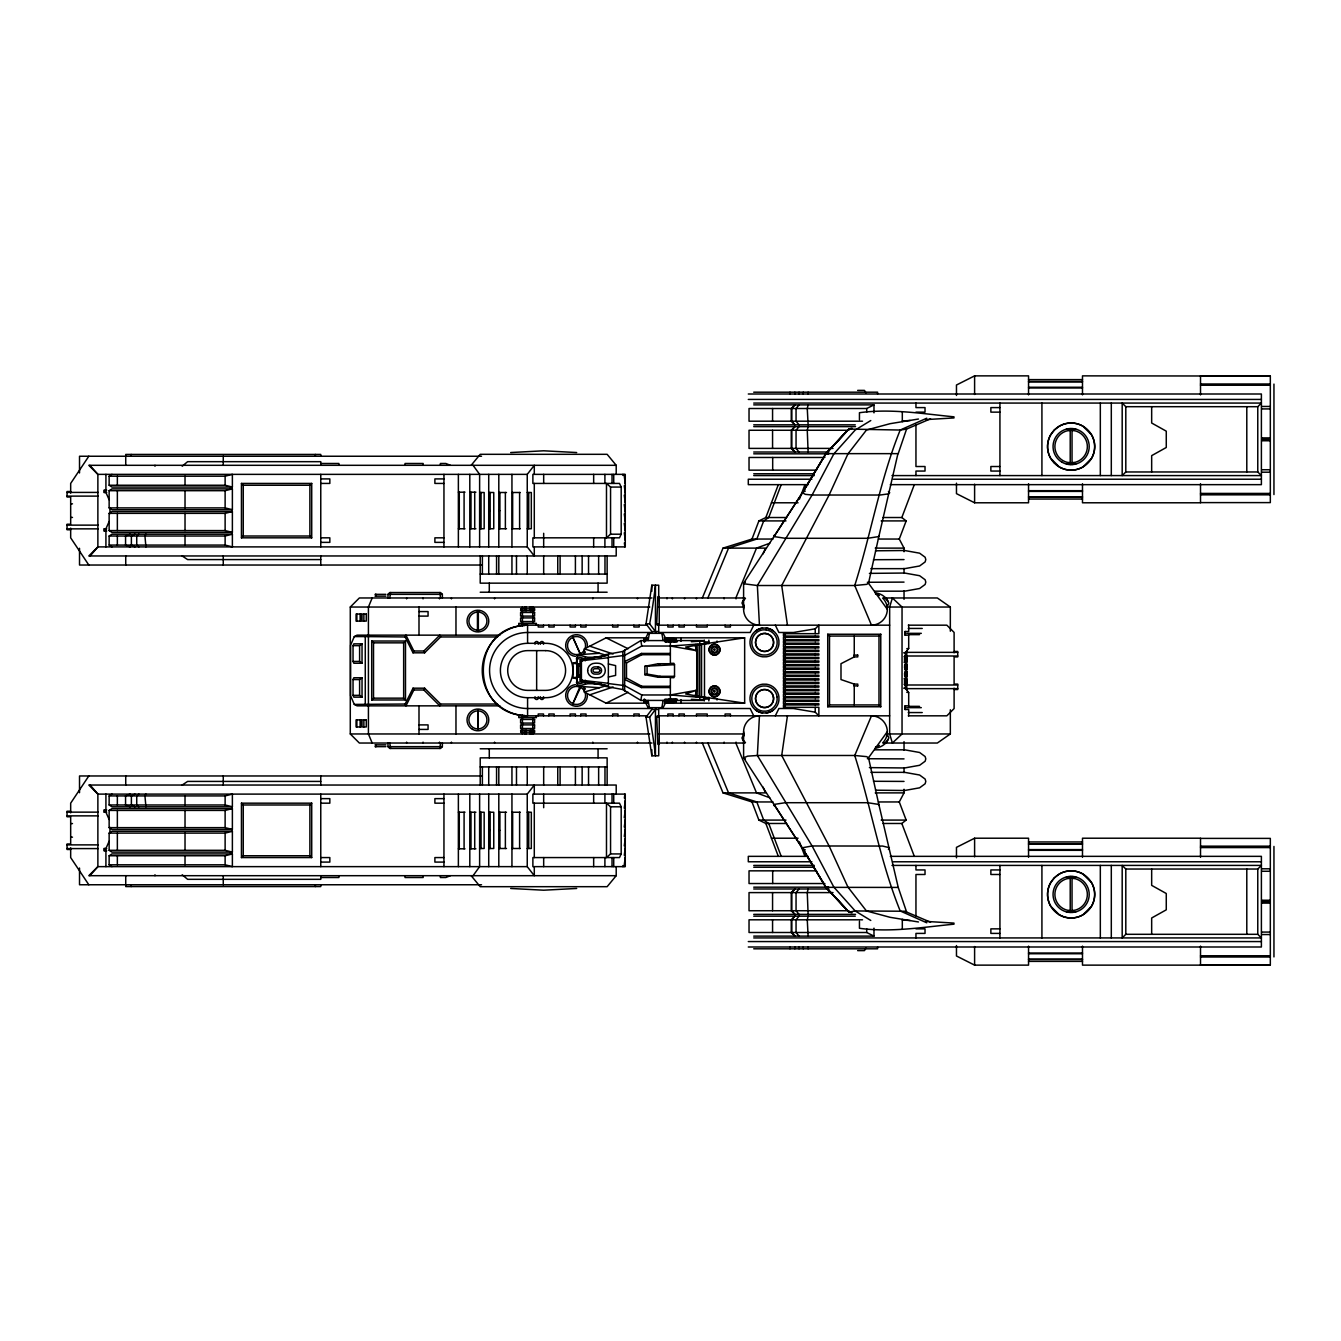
<?xml version="1.0" encoding="UTF-8"?>
<svg xmlns="http://www.w3.org/2000/svg" width="1341" height="1341" viewBox="0 0 1341 1341"><rect width="100%" height="100%" fill="white"/><g stroke="black" fill="none" stroke-linecap="round" stroke-linejoin="round"><path stroke-width="1.5" d="M478.351 630.689L478.351 611.496L477.446 611.496L477.446 630.689L480.246 629.834A9.052 9.052 0 0 0 480.246 612.351L478.351 611.496M656.721 623.85L657.878 596.644L659.236 596.644L659.236 623.85L655.615 623.85M658.716 596.644L658.716 585.196L651.827 585.196L646.027 623.85L651.827 631.51L658.716 631.51L658.716 623.85M624.37 798.096L624.889 794.107M624.286 808.17L625.275 800.627M624.286 817.608L625.275 810.065M624.286 827.028L625.275 819.485M624.286 836.466L625.275 828.922M624.286 845.886L625.275 838.343M622.794 866.638L622.928 865.582M624.286 855.323L625.275 847.78M624.034 866.638L625.275 857.201M870.778 420.538L855.189 430.042L833.834 453.912L812.093 495.03L757.363 585.514L759.442 625.141A15.857 15.857 0 0 1 743.601 609.3L744.138 605.193M926.748 922.792L900.197 910.958C879.931 860.939 871.013 806.964 854.737 755.486L871.466 715.859A15.857 15.857 0 0 1 887.323 731.7L886.787 735.807A15.857 15.857 0 0 1 882.68 742.914M904.488 666.309L904.84 664.985M904.488 673.568L905.41 672.025L906.751 676.669A2.548 0.872 -90 0 1 905.879 674.121A2.548 0.872 -90 0 1 906.751 671.59L905.929 676.233M906.063 664.7L906.751 669.41A2.548 0.872 -90 0 1 905.879 666.879A2.548 0.872 -90 0 1 906.751 664.331L906.415 669.042M905.862 667.969L905.862 665.79M905.862 675.21C907.974 669.746 903.448 672.629 905.544 676.233M787.435 715.859L781.719 755.486L829.107 845.97L847.931 887.088L866.454 910.958L890.005 917.294L918.468 921.971M704.159 700.421L640.847 700.421L641.752 694.973L624.671 685.62L608.361 683.541M648.105 640.579L649.379 633.338M661.851 707.662L663.125 700.421M626.498 678.06L624.671 679.485L641.451 687.564L641.752 686.29L626.498 678.06L626.498 662.94L624.671 661.515L641.451 653.436L670.366 653.436M808.12 404.881L807.265 408.502L808.12 424.829M808.12 426.639L807.265 430.26L808.12 452.018M808.12 888.982L807.265 892.603L808.12 914.361M808.12 916.171L807.265 919.809L808.12 936.119M694.973 696.432L696.733 690.263L696.733 650.737L694.973 644.568M702.349 597.969L723.017 548.117L751.999 539.048L758.889 520.911L765.845 517.525L786.547 517.525M765.845 517.525L778.333 484.654M781.216 484.654L768.728 517.525L763.7 520.911L756.81 539.048L728.549 548.117L707.88 597.969M799.454 499.154L804.969 484.654M883.132 517.525L901.822 517.525L914.311 484.654M904.035 551.738L904.035 548.117L899.275 539.048L906.164 520.911L901.822 517.525M497.477 704.042L440.586 704.042L439.831 705.852L423.857 689.995L424.611 688.184L413.028 688.184L405.133 704.042L405.954 705.852L413.833 689.995L413.028 688.184M372.178 597.969L368.423 607.037L368.423 733.963L372.178 743.031M390.533 592.538L389.795 597.969M439.798 748.462L440.552 743.031M735.84 597.969L756.508 548.117L769.751 543.239M744.456 598.689A16.511 16.511 0 0 0 742.813 601.053L741.975 603.048L743.886 607.037L658.146 607.037M763.096 553.867L765.476 548.117L723.017 548.117M885.429 743.367L888.882 737.952L887.038 733.963L950.333 733.963L950.333 709.775M499.841 635.148L357.075 635.148L354.292 636.589L350.604 645.172L350.604 695.828L354.292 704.411L357.075 705.852L499.841 705.852M109.141 521.515L105.922 528.756L105.922 546.893M109.141 841.243L105.922 848.501L105.922 866.638M353.035 645.658L353.856 643.848L362.036 643.848L362.036 663.242L353.856 663.242L353.035 661.431L353.035 645.658L359.606 645.658L362.036 643.848M353.035 679.569L353.856 677.758L362.036 677.758L362.036 697.152L353.856 697.152L353.035 695.342L353.035 679.569L359.606 679.569L362.036 677.758M413.028 652.816L405.133 636.958L405.954 635.148L413.833 651.005L413.028 652.816L424.611 652.816L440.586 636.958L497.477 636.958M905.745 668.405L905.024 668.975L904.488 667.432M708.45 698.158L685.603 693.934L696.733 690.263L670.366 694.973L641.752 694.973M621.185 534.204L619.492 537.825L532.88 537.825L532.88 546.893L625.275 546.893L625.275 474.362L532.88 474.362L532.88 483.43L619.492 483.43L621.185 487.068L621.185 534.204L610.557 534.204L606.484 537.825L606.484 483.43L610.557 487.068L621.185 487.068M621.185 853.932L619.492 857.57L532.88 857.57L532.88 866.638L625.275 866.638L625.275 794.107L532.88 794.107L532.88 803.175L619.492 803.175L621.185 806.796L621.185 853.932L610.557 853.932L606.484 857.57L606.484 803.175L610.557 806.796L621.185 806.796M753.743 625.174L750.139 632.483L658.615 632.483M775.316 715.826L778.903 708.517L793.47 708.517L815.227 712.172L818.865 715.826L818.865 707.327L783.462 707.327L783.462 704.947L818.865 704.947L818.865 703.757L783.462 703.757L783.462 701.393L818.865 701.393L818.865 700.203L783.462 700.203L783.462 697.823L818.865 697.823L818.865 696.633L783.462 696.633L783.462 694.252L818.865 694.252L818.865 693.062L783.462 693.062L783.462 690.699L818.865 690.699L818.865 689.509L783.462 689.509L783.462 687.128L818.865 687.128L818.865 685.938L783.462 685.938L783.462 683.575L818.865 683.575L818.865 682.385L783.462 682.385L783.462 680.004L818.865 680.004L818.865 678.814L783.462 678.814L783.462 676.434L818.865 676.434L818.865 675.244L783.462 675.244L783.462 672.88L818.865 672.88L818.865 671.69L783.462 671.69L783.462 669.31L818.865 669.31L818.865 668.12L783.462 668.12L783.462 665.756L818.865 665.756L818.865 664.566L783.462 664.566L783.462 662.186L818.865 662.186L818.865 660.996L783.462 660.996L783.462 658.615L818.865 658.615L818.865 657.425L783.462 657.425L783.462 655.062L818.865 655.062L818.865 653.872L783.462 653.872L783.462 651.491L818.865 651.491L818.865 650.301L783.462 650.301L783.462 647.938L818.865 647.938L818.865 646.748L783.462 646.748L783.462 644.367L818.865 644.367L818.865 643.177L783.462 643.177L783.462 640.797L818.865 640.797L818.865 639.607L783.462 639.607L783.462 637.243L818.865 637.243L818.865 636.053L783.462 636.053L783.462 633.673L818.865 633.673L818.865 625.174L815.227 628.828L793.47 632.483L778.903 632.483L775.316 625.174M576.546 682.787L582.279 681.194L584.089 682.468L578.357 684.061L576.546 682.787L577.451 675.462L576.546 658.213L578.357 656.939L584.089 658.532L582.279 659.806L576.546 658.213M644.485 640.579L648.105 633.338L663.125 633.338L666.745 640.579L665.035 641.149M670.366 663.409L673.836 663.292L674.523 664.683L674.523 676.317L673.836 677.708L670.366 677.591M666.745 700.421L663.125 707.662L648.105 707.662L644.485 700.421M883.132 823.475L901.822 823.475L906.164 820.089L899.275 801.952L904.035 792.883L904.035 789.262M145.934 534.204L144.945 536.014L145.934 546.893M145.934 794.107L144.945 795.917L145.934 806.796M743.601 609.3L743.601 583.201L802.471 492.7L826.006 453.61L848.954 428.952L852.004 428.265M897.95 453.576L878.841 536.568L867.593 538.294L785.29 538.294L774.042 536.568L802.656 492.382L825.855 453.644L849.037 428.835L825.855 453.644L898.219 453.644L906.566 429.086L930.553 418.794M802.656 492.382L826.006 453.61L848.819 429.086L900.197 430.042L906.566 429.086L905.711 428.617M865.968 948.204L864.459 950.618L857.653 950.618M879.025 805.354L868.515 757.799L866.672 756.642L854.737 755.486L757.363 755.486L747.624 756.156L743.601 757.799L802.806 848.887L826.006 887.39L848.954 912.048L852.004 912.735M88.808 456.242L70.671 483.43L70.671 493.153M88.808 775.97L70.671 803.175L70.671 812.881M887.323 731.7L868.247 758.134M473.071 875.69L479.625 866.638L479.625 794.107M908.695 715.826L908.695 709.49L904.84 709.49L904.84 705.852L908.695 705.852L908.695 692.593L905.376 688.184L905.376 652.816L908.695 648.407L908.695 635.148L904.84 635.148L904.84 631.51L908.695 631.51L908.695 625.174M742.813 601.053L745.479 598.354M534.288 546.893L534.288 555.962L527.248 546.893L527.248 474.362L534.288 465.31L534.288 474.362M534.288 866.638L534.288 875.69L527.248 866.638L527.248 794.107L534.288 785.038L534.288 794.107M704.075 697.789L708.702 697.672M471.16 465.31L480.212 454.314L607.138 454.314L616.206 465.31L616.206 474.362M616.206 866.638L616.206 875.69L607.138 886.686L480.212 886.686L471.16 875.69M799.052 404.881L796.051 408.502L796.051 421.191L799.052 424.829M799.052 426.639L796.051 430.26L796.051 448.397L799.052 452.018M905.544 664.767C903.029 669.679 908.762 669.628 906.265 664.767M906.55 664.767L906.55 668.975M905.929 668.975L905.929 664.767M906.415 676.3L907.136 673.568L906.063 671.958M799.052 888.982L796.051 892.603L796.051 910.74L799.052 914.361M799.052 916.171L796.051 919.809L796.051 932.498L799.052 936.119M90.132 555.962L97.876 546.893L97.876 474.362L89.813 465.31M905.711 912.383L906.566 911.914L898.219 887.356L878.841 804.432L867.593 802.706L785.29 802.706L774.042 804.432L802.656 848.618L825.855 887.356L849.037 912.165L855.189 910.958L904.706 911.243L930.553 922.206M89.813 875.69L97.876 866.638L97.876 794.107L90.132 785.038M658.716 744.356L658.716 755.804L651.827 755.804L646.027 717.15L651.827 709.49L658.716 709.49L658.716 717.15M649.647 717.15L655.447 709.49L655.447 755.804A540.172 536.316 0 0 0 649.647 717.15L646.027 717.15M581.692 660.241L585.581 659.068M581.458 660.895L582.732 659.588L606.434 655.431M581.96 660.895L583.234 659.588M880.769 706.757L878.992 704.947L878.992 636.053L880.769 634.243L827.732 634.243L827.732 706.757L880.769 706.757L880.769 634.243M827.732 706.757L829.509 704.947L829.509 636.053L827.732 634.243M241.447 537.825L243.257 536.014L309.888 536.014L311.715 537.825L311.715 483.43L241.447 483.43L241.447 537.825L311.715 537.825M241.447 483.43L243.257 485.241L309.888 485.241L311.715 483.43M652.011 743.031L359.354 743.031L350.286 733.963L350.286 607.037L359.354 597.969L652.011 597.969M387.968 597.969L387.968 594.348L389.795 592.538L440.552 592.538L442.362 594.348L442.362 597.969M405.485 699.968L403.658 698.158L403.658 642.842L405.485 641.032L371.708 641.032L371.708 699.968L405.485 699.968L405.485 641.032M371.708 699.968L373.519 698.158L373.519 642.842L371.708 641.032M241.447 857.57L243.257 855.759L309.888 855.759L311.715 857.57L311.715 803.175L241.447 803.175L241.447 857.57L311.715 857.57M241.447 803.175L243.257 804.986L309.888 804.986L311.715 803.175M442.362 743.031L442.362 746.652L440.552 748.462L389.795 748.462L387.968 746.652L387.968 743.031M604.741 655.699L604.741 654.794L622.861 651.458L640.847 640.579L704.159 640.579M891.966 475.586L1261.395 475.586L1257.774 471.965L1125.803 471.965L1122.182 475.586L1122.182 403.071L1125.803 406.692L1257.774 406.692L1261.395 403.071L753.726 403.071M753.726 937.929L1261.395 937.929L1257.774 934.308L1125.803 934.308L1122.182 937.929L1122.182 865.414L1125.803 869.035L1257.774 869.035L1261.395 865.414L891.966 865.414M413.833 651.005L423.857 651.005L439.831 635.148L440.586 636.958M532.746 623.364L532.746 607.037L534.573 608.848L534.573 610.675L520.593 610.675L522.42 607.037L522.42 625.845M522.42 715.155L522.42 733.963L520.593 730.325L534.573 730.325L534.573 732.152L532.746 733.963L532.746 717.636M138.877 534.204L136.732 536.014L136.732 545.083L138.877 546.893M138.877 794.107L136.732 795.917L136.732 804.986L138.877 806.796M884.876 743.031L886.803 741.573M599.461 687.698L577.133 686.24L577.133 654.76L599.461 653.302M950.333 733.963L937.342 743.031L883.518 743.031M182.192 785.038L187.623 781.417L320.767 781.417M109.141 476.189L225.12 476.189L232.379 474.362L232.379 487.068L111.974 487.068L109.141 485.241L109.141 476.189L111.974 474.362M109.141 490.689L111.974 488.878L232.379 488.878L232.379 509.731L111.974 509.731L109.141 507.904L109.141 490.689L225.12 490.689L232.379 488.878M109.141 513.352L111.974 511.541L232.379 511.541L232.379 532.394L111.974 532.394L109.141 530.583L109.141 513.352L225.12 513.352L232.379 511.541M109.141 536.014L111.974 534.204L232.379 534.204L232.379 546.893L225.12 545.083L109.141 545.083L109.141 536.014L225.12 536.014L232.379 534.204M109.141 795.917L225.12 795.917L232.379 794.107L232.379 806.796L111.974 806.796L109.141 804.986L109.141 795.917L111.974 794.107M109.141 810.417L111.974 808.606L232.379 808.606L232.379 829.459L111.974 829.459L109.141 827.648L109.141 810.417L225.12 810.417L232.379 808.606M109.141 833.096L111.974 831.269L232.379 831.269L232.379 852.122L111.974 852.122L109.141 850.311L109.141 833.096L225.12 833.096L232.379 831.269M109.141 855.759L111.974 853.932L232.379 853.932L232.379 866.638L225.12 864.811L109.141 864.811L109.141 855.759L225.12 855.759L232.379 853.932M572.473 637.528L570.847 638.517A9.052 9.052 0 0 0 577.954 654.492L579.781 653.955M580.619 653.587L582.229 652.598A9.052 9.052 0 0 0 575.121 636.623L573.294 637.159M907.036 683.323L904.789 683.759L907.036 683.323L907.036 679.569L904.789 679.384L907.036 679.569M755.637 630.974C760.716 627.068 768.158 627.018 773.288 630.857M802.806 492.113L805.304 491.074M888.429 849.456L889.385 847.696L882.596 846.054L812.093 845.97L802.806 847.696L802.806 848.887L805.304 849.926M773.288 710.143C768.158 713.982 760.716 713.932 755.637 710.026M670.366 646.027L696.733 650.737L685.603 647.066L708.702 643.328L670.366 646.027L641.752 646.027L624.671 655.38L608.361 657.459M626.498 662.94L641.752 654.71L670.366 654.71M134.921 534.204L131.384 536.014L131.384 545.083L134.921 546.893M134.921 794.107L131.384 795.917L131.384 804.986L134.921 806.796M584.341 654.358L584.341 648.96L606.098 637.83L647.703 637.83M1028.547 394.874L1028.547 375.866L974.605 375.866L956.468 385.018L956.468 395.461M1028.547 857.217L1028.547 838.209L974.605 838.209L956.468 847.361L956.468 857.804M862.531 421.191L749.032 421.191L749.032 408.502L866.722 408.502L873.98 404.881L873.98 412.86M584.341 686.642L584.341 692.04L606.098 703.17L628.057 692.274M677.373 641.786L670.366 640.579L670.366 663.728L658.23 663.728L644.853 666.309L644.853 674.691L658.23 677.272L660.174 676.317L674.523 676.317M774.042 535.377L775.215 534.824M368.423 635.148L365.272 636.589L354.292 636.589M926.748 418.208L900.197 430.042C879.931 480.061 871.013 534.036 854.737 585.514L871.466 625.141A15.857 15.857 0 0 0 887.323 609.3L886.787 605.193A15.857 15.857 0 0 0 882.68 598.086M745.445 582.044L744.071 583.804L757.363 585.514L854.737 585.514L866.672 584.358L868.515 583.201L879.025 535.646M130.094 534.204L125.568 536.014L125.568 545.083L130.094 546.893M130.094 794.107L125.568 795.917L125.568 804.986L130.094 806.796M450.358 875.69L445.832 877.517L440.384 877.517L440.384 875.69M906.063 676.3L906.265 672.025M589.772 694.822L613.139 687.028M643.848 639.204L647.116 638.299M644.2 639.389L645.474 638.802M644.2 639.691L647.116 638.433M644.2 640.009L645.474 639.339M644.2 640.294L645.474 639.64M644.2 640.596L645.474 639.959M644.2 640.847L645.474 640.244M644.2 641.149L645.474 640.545M644.2 641.451L645.474 640.797M644.2 639.104L644.2 641.752L645.474 641.099M644.2 641.803L645.474 641.4M676.115 699.365L669.93 701.36L665.035 700.036M676.115 699.616L673.199 700.823M676.115 699.918L671.573 701.46M676.115 700.22L668.304 701.896M676.115 700.522L673.199 701.779M676.115 700.807L669.93 702.751L665.035 701.477M676.115 701.125L669.93 702.986L665.035 701.762M676.115 701.427L673.199 702.567M676.467 701.796L671.573 702.919M576.714 678.848L572.909 677.641L572.909 663.359L576.714 662.152M584.341 692.04L605.411 685.989M644.853 674.691L647.1 674.054L660.174 676.317M577.133 686.24L587.66 683.726L601.489 683.726M906.332 661.616L907.036 657.677L904.789 657.241L907.036 657.677M897.95 887.424L825.855 887.356L848.819 911.914M658.23 677.272L670.366 677.272L670.366 700.421L674.272 699.516M645.474 639.171L647.116 638.735M665.035 638.869L668.304 638.081M665.035 639.171L669.93 638.014L676.115 640.126M665.035 639.456L666.678 638.852M665.035 639.707L671.573 638.45M665.035 640.009L669.93 638.785M665.035 640.311L666.678 639.691M665.035 640.562L669.93 639.037L676.115 640.981M665.035 640.847L669.93 639.64M665.035 641.467L669.93 639.875L676.115 641.803L676.115 639.104M666.678 641.451L665.035 641.819L671.573 640.68M674.825 699.181L669.93 700.203L666.678 699.432M673.199 700.036L674.825 699.432M608.361 677.021L615.62 675.395L615.62 665.605L608.361 663.979M644.853 666.309L674.523 664.683M670.366 700.421L677.373 699.214M608.361 655.095L581.424 659.588L580.15 660.895L580.15 680.105L581.424 681.412L608.361 685.905M918.468 419.029L890.005 423.706L866.454 430.042L847.931 453.912L829.107 495.03L781.719 585.514L787.435 625.141M744.657 703.17L701.561 696.7L701.561 644.3L744.657 637.83L744.657 703.17L664.348 703.17M906.767 648.709L908.695 648.407M608.361 657.71L580.15 660.895L581.055 660.895L581.055 680.105L580.15 680.105L608.361 683.29M666.678 639.221L669.93 638.484L676.115 640.428M666.678 640.059L669.93 639.339L674.825 640.562M666.678 640.914L669.93 640.177L674.825 641.467M666.678 641.501L669.93 640.713L674.825 641.819L673.199 641.149M666.678 641.736L673.199 641.736M577.451 675.462L581.273 674.942M576.546 677.272L580.368 676.752M673.199 699.264L668.304 699.365M671.573 699.767L673.199 699.315M673.199 699.851L668.304 700.203M671.573 700.622L676.115 699.197L676.115 701.896M673.199 700.455L665.035 699.784M673.199 701.309L666.678 701.125M671.573 702.55L673.199 702.148M1066.447 429.12L1075.8 429.12M1070.219 430.444L1066.916 430.88A16.26 16.26 0 0 0 1066.916 462.276L1070.219 462.712M1072.029 462.712L1075.331 462.276A16.26 16.26 0 0 0 1075.331 430.88L1072.029 430.444M1075.8 464.053L1066.447 464.053M477.446 612.099L475.569 612.351A9.052 9.052 0 0 0 475.569 629.834L477.446 630.086M525.001 625.509C469.451 626.985 469.451 714.015 525.001 715.491M477.446 710.914L475.569 711.166A9.052 9.052 0 0 0 475.569 728.649L477.446 728.901M478.351 728.901L480.246 728.649A9.052 9.052 0 0 0 480.246 711.166L478.351 710.914M1066.447 876.947A18.087 18.087 0 0 1 1088.59 899.107A18.087 18.087 0 0 1 1058.334 907.203A18.087 18.087 0 0 1 1066.447 876.947L1075.8 876.947M1070.219 878.288L1066.916 878.724A16.26 16.26 0 0 0 1066.916 910.12L1070.219 910.556M1072.029 910.556L1075.331 910.12A16.26 16.26 0 0 0 1075.331 878.724L1072.029 878.288M1075.8 911.88L1066.447 911.88M510.686 452.537L543.675 450.794L576.68 452.537M576.68 888.463L543.675 890.206L510.686 888.463M572.909 677.641L577.032 677.272M826.123 453.576L828.185 453.442M859.447 921.25L859.447 928.274C890.692 932.632 922.709 927.201 953.971 924.184L953.971 923.094L925.977 921.401M691.369 641.719L703.606 640.931M904.672 568.651L919.608 565.986L925.139 561.929L925.793 559.583L925.139 557.236L919.608 553.179L904.672 550.514M904.672 591.18L919.608 588.515L925.139 584.458L925.793 582.111L925.139 579.765L919.608 575.708L904.672 573.043M904.672 767.957L919.608 765.292L925.139 761.235L925.793 758.889L925.139 756.542L919.608 752.485L904.672 749.82M904.672 790.486L919.608 787.821L925.139 783.764L925.793 781.417L925.139 779.071L919.608 775.014L904.672 772.349M902.309 420.94L910.187 420.504M925.977 419.599L953.971 417.939L953.971 416.833C922.709 413.782 890.692 408.385 859.447 412.726L859.447 419.75M668.304 641.585L671.573 641.518M668.304 641.702L671.573 641.702M671.573 699.298L668.304 699.298M669.93 699.985L671.573 699.667M669.93 700.823L671.573 700.488M669.93 701.661L671.573 701.343M671.573 702.181L665.035 701.175M875.505 550.799L904.035 550.514M869.404 573.378L904.035 573.043M873.477 559.717L904.035 559.583M867.359 582.279L904.035 582.111M1200.513 376.234L1270.329 376.234M1028.547 379.62L1082.489 379.62M1028.547 381.464L1082.489 381.464M1028.547 381.833L1082.489 381.833M1200.513 383.995L1270.329 383.995M1200.513 385.236L1270.329 385.236M1028.547 387.264L1082.489 387.264M1028.547 387.968L1082.489 387.968M857.653 390.382L864.459 390.382L865.968 392.796M753.726 392.192L877.601 392.192L877.601 394.003M748.295 394.003L1261.395 394.003L1261.395 484.654L890.29 484.654M748.295 399.434L1261.395 399.434M753.726 404.881L873.98 404.881M1262.116 406.457L1270.329 406.457M999.933 407.597L990.865 407.597L990.865 412.14L999.933 412.14M1262.116 408.921L1270.329 408.921M915.953 412.14L925.022 412.14L925.022 407.597L915.953 407.597L915.953 403.071M753.726 424.829L855.273 424.829M753.726 426.639L855.575 426.639M848.987 430.26L749.032 430.26L749.032 448.397L833.012 448.397M1262.116 437.904L1270.329 437.904M1261.948 439.328L1270.329 439.328M1262.116 440.753L1270.329 440.753M753.726 452.018L828.872 452.018M753.726 453.828L828.704 453.828M481.536 456.242L79.521 456.242L79.521 472.971M824.866 457.465L749.032 457.465L749.032 470.155L816.501 470.155M320.767 463.483L338.904 463.483L338.904 465.31M616.206 465.31L88.808 465.31L97.876 474.362L527.248 474.362M999.933 466.517L990.865 466.517L990.865 471.06L999.933 471.06M1262.116 469.736L1270.329 469.736M1262.116 472.2L1270.329 472.2M753.726 473.775L814.289 473.775M753.726 475.586L814.289 475.586M320.767 478.905L329.836 478.905L329.836 483.43L320.767 483.43M443.955 478.905L434.886 478.905L434.886 483.43L443.955 483.43M811.858 479.223L748.295 479.223L748.295 484.654L808.12 484.654M893.408 479.223L1261.395 479.223M109.141 485.241L225.12 485.241L232.379 487.068M106.727 490.236L103.911 490.236L103.911 492.499L106.727 492.499M1028.547 490.689L1082.489 490.689M70.671 491.51L67.05 491.51L67.05 497.025L70.671 497.025L70.671 524.23L67.05 524.23L67.05 529.762L70.671 529.762M1028.547 491.393L1082.489 491.393M458.371 492.197L464.992 492.197M469.803 492.197L475.904 492.197M67.05 492.415L98.245 492.415M479.625 492.499L484.168 492.499L484.168 528.756L479.625 528.756M488.727 492.499L493.756 492.499L493.756 528.756L488.727 528.756M498.802 492.499L506.479 492.499M511.944 492.499L520.291 492.499M527.248 492.499L531.321 492.499L531.321 528.756L527.248 528.756M1200.513 493.421L1270.329 493.421M1200.513 494.829L1270.329 494.829M67.05 496.12L98.245 496.12M1028.547 496.824L1082.489 496.824M1028.547 497.193L1082.489 497.193M1028.547 499.036L1082.489 499.036M1200.513 502.607L1270.329 502.607L1270.329 376.05L1082.489 375.866L1082.489 394.874M771.444 502.791L798.079 502.791M956.468 483.196L956.468 493.639L974.605 502.791L1028.547 502.791L1028.547 483.783M70.671 503.83L72.481 503.83M109.141 507.904L225.12 507.904L232.379 509.731M488.727 510.636L490.152 510.636M498.802 510.636L499.908 510.636M70.671 517.425L72.481 517.425M758.889 520.911L785.977 520.911M881.171 520.911L906.164 520.911M67.05 525.136L98.245 525.136M67.05 528.857L98.245 528.857M106.727 528.756L103.911 528.756L103.911 531.036L106.727 531.036M458.371 528.756L464.992 528.756M469.803 528.756L475.904 528.756M498.802 528.756L506.479 528.756M511.944 528.756L520.291 528.756M109.141 530.583L225.12 530.583L232.379 532.394M320.767 537.825L329.836 537.825L329.836 542.367L320.767 542.367M443.955 537.825L434.886 537.825L434.886 542.367L443.955 542.367M751.999 539.048L773.019 539.048M878.456 539.048L899.275 539.048M527.248 546.893L97.876 546.893L88.808 555.962L616.206 555.962L616.206 546.893M875.254 548.117L904.035 548.117M320.767 559.583L187.623 559.583L182.192 555.962M481.536 565.03L79.521 565.03L79.521 548.285M870.862 568.651L904.035 568.651M480.212 574.082L607.138 574.082M875.003 591.18L904.035 591.18M480.212 592.219L607.138 592.219M375.061 594.348L385.906 594.348M387.968 594.348L442.362 594.348M375.061 596.158L385.906 596.158M658.297 597.969L744.808 597.969M883.518 597.969L937.342 597.969L950.333 607.037L950.333 631.225M350.286 607.037L649.782 607.037M950.333 607.037L887.021 607.037L888.882 603.048L885.429 597.633M520.593 608.848L534.573 608.848M418.995 611.58L428.064 611.58L428.064 616.106L418.995 616.106M646.027 623.85L649.647 623.85L655.447 631.51L655.447 585.196A540.172 536.316 0 0 1 649.647 623.85M647.368 625.174L518.766 625.174L518.766 623.364L536.4 623.364L536.4 625.174M657.174 625.174L889.653 625.174M908.293 625.174L946.847 625.174L954.105 632.432L954.105 652.816M908.293 628.443L922.239 628.443M652.38 632.483L527.583 632.483A38.017 38.017 0 0 0 489.566 670.5A38.017 38.017 0 0 0 527.583 708.517L652.38 708.517M906.818 633.338L921.317 633.338M908.645 633.991L919.49 633.991M908.645 634.645L919.49 634.645M829.509 636.053L878.992 636.053M405.133 636.958L365.272 636.589L365.272 704.411L368.423 705.852M664.348 637.83L744.657 637.83M704.327 641.937L708.853 641.937M373.519 642.842L403.658 642.842M527.583 643.311L545.72 643.311A27.189 27.189 0 0 1 572.909 670.5A27.189 27.189 0 0 1 545.72 697.689L527.583 697.689A27.189 27.189 0 0 1 500.394 670.5A27.189 27.189 0 0 1 527.583 643.311L527.583 625.174A45.326 45.326 0 0 0 482.257 670.5A45.326 45.326 0 0 0 527.583 715.826L527.583 697.689M954.105 651.458L957.725 651.458L957.725 656.906L954.105 656.906L954.105 684.094L957.725 684.094L957.725 689.542L954.105 689.542M905.024 652.363L957.725 652.363M903.666 652.816L905.376 652.816M857.804 655.095L854.066 655.095L854.066 656.906L857.804 656.906L857.62 655.095M904.957 656L957.725 656M904.203 656.537L906.583 656.537L906.583 662.337L904.203 662.337M601.489 657.274L587.66 657.274L577.133 654.76M582.329 659.588L581.424 659.588L581.424 681.412L585.581 681.999M353.035 661.431L359.606 661.431L362.036 663.242M907.036 661.431L904.789 661.616L905.778 661.431L905.778 657.677M580.15 663.292L581.055 663.292M580.15 677.708L581.055 677.708M904.203 678.663L906.583 678.663L906.583 684.463L904.203 684.463M606.434 685.569L582.732 681.412L581.458 680.105M904.957 685L957.725 685M857.804 685.905L854.066 685.905L854.066 684.094L857.804 684.094L857.62 685.905M641.752 686.29L670.366 686.29M641.451 687.564L670.366 687.564M903.666 688.184L905.376 688.184M905.024 688.637L957.725 688.637M413.833 689.995L423.857 689.995M353.035 695.342L359.606 695.342L362.036 697.152M373.519 698.158L403.658 698.158M704.327 699.063L708.853 699.063M606.098 703.17L647.703 703.17M405.133 704.042L354.292 704.411M829.509 704.947L878.992 704.947M908.645 706.355L919.49 706.355M908.645 707.009L919.49 707.009M906.818 707.662L921.317 707.662M658.615 708.517L750.139 708.517L753.743 715.826M908.293 712.557L922.239 712.557M647.368 715.826L518.766 715.826L518.766 717.636L536.4 717.636L536.4 715.826M657.174 715.826L889.653 715.826M908.293 715.826L946.847 715.826L954.105 708.568L954.105 688.184M655.615 717.15L659.236 717.15L659.236 744.356L657.878 744.356L656.721 717.15M418.995 724.894L428.064 724.894L428.064 729.42L418.995 729.42M520.593 732.152L534.573 732.152M350.286 733.963L649.782 733.963M658.146 733.963L743.886 733.963L741.975 737.952L742.813 739.947A16.511 16.511 0 0 0 744.456 742.311M658.297 743.031L744.808 743.031M375.061 744.842L385.906 744.842M375.061 746.652L385.906 746.652M387.968 746.652L442.362 746.652M480.212 748.781L607.138 748.781M875.003 749.82L904.035 749.82M480.212 766.918L607.138 766.918M870.862 772.349L904.035 772.349M481.536 775.97L79.521 775.97L79.521 792.715M702.349 743.031L723.017 792.883L765.476 792.883L763.096 787.133M875.254 792.883L904.035 792.883M527.248 794.107L97.876 794.107L88.808 785.038L616.206 785.038L616.206 794.107M320.767 798.633L329.836 798.633L329.836 803.175L320.767 803.175M443.955 798.633L434.886 798.633L434.886 803.175L443.955 803.175M723.017 792.883L751.999 801.952L773.019 801.952M878.456 801.952L899.275 801.952M109.141 804.986L225.12 804.986L232.379 806.796M106.727 809.964L103.911 809.964L103.911 812.244L106.727 812.244M70.671 811.238L67.05 811.238L67.05 816.77L70.671 816.77L70.671 843.975L67.05 843.975L67.05 849.49L70.671 849.49M67.05 812.143L98.245 812.143M458.371 812.244L464.992 812.244M469.803 812.244L475.904 812.244M479.625 812.244L484.168 812.244L484.168 848.501L479.625 848.501M488.727 812.244L493.756 812.244L493.756 848.501L488.727 848.501M498.802 812.244L506.479 812.244M511.944 812.244L520.291 812.244M527.248 812.244L531.321 812.244L531.321 848.501L527.248 848.501M67.05 815.864L98.245 815.864M751.999 801.952L758.889 820.089L785.977 820.089M881.171 820.089L906.164 820.089M70.671 823.575L72.481 823.575M758.889 820.089L765.845 823.475L786.547 823.475M109.141 827.648L225.12 827.648L232.379 829.459M488.727 830.364L490.152 830.364M498.802 830.364L499.908 830.364M70.671 837.17L72.481 837.17M771.444 838.209L798.079 838.209M1200.513 838.393L1270.329 838.393L1270.329 964.95L1200.513 964.95M1028.547 841.964L1082.489 841.964M1028.547 843.807L1082.489 843.807M1028.547 844.176L1082.489 844.176M67.05 844.88L98.245 844.88M1200.513 846.171L1270.329 846.171M1200.513 847.579L1270.329 847.579M106.727 848.501L103.911 848.501L103.911 850.764L106.727 850.764M498.802 848.501L506.479 848.501M511.944 848.501L520.291 848.501M67.05 848.585L98.245 848.585M458.371 848.803L464.992 848.803M469.803 848.803L475.904 848.803M1028.547 849.607L1082.489 849.607M109.141 850.311L225.12 850.311L232.379 852.122M1028.547 850.311L1082.489 850.311M808.12 856.346L748.295 856.346L748.295 861.777L811.858 861.777M890.29 856.346L1261.395 856.346L1261.395 946.997L748.295 946.997M320.767 857.57L329.836 857.57L329.836 862.095L320.767 862.095M443.955 857.57L434.886 857.57L434.886 862.095L443.955 862.095M893.408 861.777L1261.395 861.777M753.726 865.414L814.289 865.414M527.248 866.638L97.876 866.638L88.808 875.69L616.206 875.69M753.726 867.225L814.289 867.225M1262.116 868.8L1270.329 868.8M999.933 869.94L990.865 869.94L990.865 874.483L999.933 874.483M816.501 870.845L749.032 870.845L749.032 883.535L824.866 883.535M1262.116 871.264L1270.329 871.264M320.767 877.517L338.904 877.517L338.904 875.69M481.536 884.758L79.521 884.758L79.521 868.029M753.726 887.172L828.704 887.172M753.726 888.982L828.872 888.982M833.012 892.603L749.032 892.603L749.032 910.74L848.987 910.74M1262.116 900.247L1270.329 900.247M1261.948 901.672L1270.329 901.672M1262.116 903.096L1270.329 903.096M753.726 914.361L855.575 914.361M753.726 916.171L855.273 916.171M862.531 919.809L749.032 919.809L749.032 932.498L866.722 932.498L873.98 936.119L873.98 928.14M915.953 928.86L925.022 928.86L925.022 933.403L915.953 933.403L915.953 937.929M999.933 928.86L990.865 928.86L990.865 933.403L999.933 933.403M1262.116 932.079L1270.329 932.079M1262.116 934.543L1270.329 934.543M753.726 936.119L873.98 936.119M748.295 941.566L1261.395 941.566M753.726 948.808L877.601 948.808L877.601 946.997M1028.547 953.032L1082.489 953.032M1028.547 953.736L1082.489 953.736M1200.513 955.764L1270.329 955.764M1200.513 957.005L1270.329 957.005M1028.547 959.167L1082.489 959.167M1028.547 959.536L1082.489 959.536M1028.547 961.38L1082.489 961.38M1200.513 964.766L1270.329 964.766M956.468 945.539L956.468 955.982L974.605 965.134L1028.547 965.134L1028.547 946.126M867.359 758.721L904.035 758.889M873.477 781.283L904.035 781.417M869.404 767.622L904.035 767.957M875.505 790.201L904.035 790.486M828.185 887.558L826.123 887.424L848.954 912.048M669.93 638.735L671.573 639.054M669.93 639.573L671.573 639.825M669.93 699.918L666.678 699.264M669.93 700.756L665.035 699.482M669.93 701.611L665.035 700.337M902.309 920.06L910.187 920.496M691.369 699.281L703.606 700.069M670.366 694.973L704.159 697.689M572.909 663.359L577.032 663.728M671.573 638.081L673.199 638.5M671.573 638.919L673.199 639.339M671.573 639.774L673.199 640.193M671.573 640.327L673.199 640.78M671.573 641.166L673.199 641.635M666.678 699.734L668.304 700.136M668.304 701.829L665.035 700.941M666.678 702.567L668.304 702.919M576.546 663.728L580.368 664.248M577.451 665.538L581.273 666.058M906.767 692.291L908.695 692.593M640.847 700.421L622.861 689.542L604.741 686.206L604.741 685.301M673.199 638.299L676.115 639.523M673.199 638.601L676.115 639.825M673.199 639.456L676.115 640.663M673.199 640.294L676.115 641.568M665.035 699.181L666.678 699.801M665.035 700.639L666.678 701.242M665.035 702.081L666.678 702.684L665.035 702.315M644.2 701.242L647.116 702.215M645.474 701.896L647.116 702.5M647.116 702.701L644.2 701.477M670.366 640.579L674.272 641.484M584.341 648.96L605.411 655.011M579.781 687.045L577.954 686.508A9.052 9.052 0 0 0 570.847 702.483L572.473 703.472M573.294 703.841L575.121 704.377A9.052 9.052 0 0 0 582.229 688.402L580.619 687.413M674.825 638.685L676.467 639.204M674.825 640.663L676.115 641.266M645.474 699.784L644.2 699.197L644.2 701.896M644.2 699.432L645.474 700.086M644.2 699.734L645.474 700.337M644.2 700.019L645.474 700.689M644.2 700.337L645.474 700.991M644.2 700.622L645.474 701.293M644.2 700.941L645.474 701.594M643.848 701.796L645.474 702.315M589.772 646.178L613.139 653.972M769.751 797.761L756.508 792.883L735.84 743.031M450.358 465.31L445.832 463.483L440.384 463.483L440.384 465.31M745.445 758.956L743.601 757.799L743.601 731.7A15.857 15.857 0 0 1 759.442 715.859L757.363 755.486L812.093 845.97L833.834 887.088L855.189 910.958L870.778 920.462M774.042 805.623L775.215 806.176M606.098 637.83L628.057 648.726M658.23 663.728L660.174 664.683M888.429 491.544L889.72 492.7L888.429 493.874L880.098 495.03L812.093 495.03L805.304 494.343L802.471 492.7M109.141 545.083L111.974 546.893M109.141 864.811L111.974 866.638M745.479 742.646L742.813 739.947M884.876 597.969L886.803 599.427M424.611 688.184L440.586 704.042M581.96 680.105L583.234 681.412M906.55 676.233L906.382 676.015A2.548 0.872 -90 0 1 904.89 674.791A2.548 0.872 -90 0 1 905.963 671.673A2.548 0.872 -90 0 1 906.348 675.931L905.862 673.031M868.247 582.866L887.323 609.3M473.071 465.31L479.625 474.362L479.625 546.893M88.808 565.03L70.671 537.825L70.671 528.119M88.808 884.758L70.671 857.57L70.671 847.847M802.656 848.618L826.006 887.39M904.84 676.015L904.488 674.691M109.141 499.757L105.922 492.499L105.922 474.362M109.141 819.485L105.922 812.244L105.922 794.107M707.88 743.031L728.549 792.883L756.81 801.952L763.7 820.089L768.728 823.475L781.216 856.346M439.798 592.538L440.552 597.969M390.533 748.462L389.795 743.031M423.857 651.005L424.611 652.816M901.822 823.475L914.311 856.346M799.454 841.846L804.969 856.346M765.845 823.475L778.333 856.346M641.451 653.436L641.752 654.71M661.851 633.338L663.125 640.579M648.105 700.421L649.379 707.662M640.847 640.579L641.752 646.027M743.601 731.7L744.138 735.807M624.034 474.362L625.275 483.799M622.794 474.362L622.928 475.418M624.286 485.677L625.275 493.22M624.286 495.114L625.275 502.657M624.286 504.534L625.275 512.078M624.286 513.972L625.275 521.515M624.286 523.392L625.275 530.935M624.286 532.83L625.275 540.373M624.37 542.904L624.889 546.893M1273.95 384.079L1273.95 494.578M1273.95 846.422L1273.95 956.921M1257.774 406.692L1257.774 471.965M1257.774 869.035L1257.774 934.308M1246.795 406.692L1246.795 471.965M1246.795 869.035L1246.795 934.308M1200.513 375.866L1200.513 394.891M1200.513 483.766L1200.513 502.791L1082.489 502.791L1082.489 483.783M1200.513 857.234L1200.513 838.209L1082.489 838.209L1082.489 857.217M1200.513 946.109L1200.513 965.134L1082.489 965.134L1082.489 946.126M1151.668 406.692L1151.668 423.018L1166.268 431.165L1166.268 447.492L1151.668 455.638L1151.668 471.965M1151.668 869.035L1151.668 885.362L1166.268 893.508L1166.268 909.835L1151.668 917.982L1151.668 934.308M1125.803 406.692L1125.803 471.965M1125.803 869.035L1125.803 934.308M1111.303 403.071L1111.303 475.586M1111.303 865.414L1111.303 937.929M1100.324 403.071L1100.324 475.586M1100.324 865.414L1100.324 937.929M1072.029 428.617L1072.029 464.539M1072.029 876.461L1072.029 912.383M1070.219 428.617L1070.219 464.539M1070.219 876.461L1070.219 912.383M1041.923 403.071L1041.923 475.586M1041.923 865.414L1041.923 937.929M999.933 403.071L999.933 475.586M999.933 865.414L999.933 937.929M974.605 375.866L974.605 394.455M974.605 484.202L974.605 502.791M974.605 838.209L974.605 856.798M974.605 946.545L974.605 965.134M915.953 424.494L915.953 466.517L925.022 466.517L925.022 471.06L915.953 471.06L915.953 475.586M915.953 865.414L915.953 869.94L925.022 869.94L925.022 874.483L915.953 874.483L915.953 916.506M906.767 650.687L906.767 690.313M906.231 656.537L906.231 662.337M906.231 678.663L906.231 684.463M905.778 679.569L905.778 683.323M905.376 631.51L905.376 635.148M905.376 705.852L905.376 709.49M904.538 656.537L904.538 662.337M904.538 678.663L904.538 684.463M904.035 568.333L904.035 573.361M904.035 590.861L904.035 599.343M904.035 741.657L904.035 750.139M904.035 767.639L904.035 772.667M902.309 411.888L902.309 421.677M902.309 919.323L902.309 929.112M866.722 408.502L866.722 412.14M866.722 928.86L866.722 932.498M854.251 636.053L854.251 656.906L840.991 663.694L840.991 679.569L854.251 684.094L854.251 704.947M815.227 628.828L815.227 633.673M815.227 636.053L815.227 637.243M815.227 639.607L815.227 640.797M815.227 643.177L815.227 644.367M815.227 646.748L815.227 647.938M815.227 650.301L815.227 651.491M815.227 653.872L815.227 655.062M815.227 657.425L815.227 658.615M815.227 660.996L815.227 662.186M815.227 664.566L815.227 665.756M815.227 668.12L815.227 669.31M815.227 671.69L815.227 672.88M815.227 675.244L815.227 676.434M815.227 678.814L815.227 680.004M815.227 682.385L815.227 683.575M815.227 685.938L815.227 687.128M815.227 689.509L815.227 690.699M815.227 693.062L815.227 694.252M815.227 696.633L815.227 697.823M815.227 700.203L815.227 701.393M815.227 703.757L815.227 704.947M815.227 707.327L815.227 712.172M808.12 392.192L808.12 394.003M808.12 946.997L808.12 948.808M803.259 392.192L803.259 394.003M803.259 946.997L803.259 948.808M799.052 392.192L799.052 394.003M799.052 946.997L799.052 948.808M794.861 392.192L794.861 394.003M794.861 946.997L794.861 948.808M790 392.192L790 394.003M790 946.997L790 948.808M785.273 633.673L785.273 636.053M785.273 637.243L785.273 639.607M785.273 640.797L785.273 643.177M785.273 644.367L785.273 646.748M785.273 647.938L785.273 650.301M785.273 651.491L785.273 653.872M785.273 655.062L785.273 657.425M785.273 658.615L785.273 660.996M785.273 662.186L785.273 664.566M785.273 665.756L785.273 668.12M785.273 669.31L785.273 671.69M785.273 672.88L785.273 675.244M785.273 676.434L785.273 678.814M785.273 680.004L785.273 682.385M785.273 683.575L785.273 685.938M785.273 687.128L785.273 689.509M785.273 690.699L785.273 693.062M785.273 694.252L785.273 696.633M785.273 697.823L785.273 700.203M785.273 701.393L785.273 703.757M785.273 704.947L785.273 707.327M772.684 457.465L772.684 470.155M772.684 870.845L772.684 883.535M772.567 408.502L772.567 421.191M772.567 430.26L772.567 448.397M772.567 892.603L772.567 910.74M772.567 919.809L772.567 932.498M736.041 597.969L736.041 598.874M736.041 742.126L736.041 743.031M730.409 625.174L730.409 627.001L725.095 627.001L725.095 625.174M730.409 715.826L730.409 713.999L725.095 713.999L725.095 715.826M724.123 597.969L724.123 598.874M724.123 742.126L724.123 743.031M717.016 641.015L717.016 642.289M717.016 698.711L717.016 699.985M708.853 640.126L708.853 643.764M708.853 697.236L708.853 700.874M707.227 625.174L707.227 627.001L696.465 627.001L696.465 625.174M707.227 715.826L707.227 713.999L696.465 713.999L696.465 715.826M704.494 644.3L704.494 696.7M704.327 640.126L704.327 643.764M704.327 697.236L704.327 700.874M699.784 640.713L699.784 643.026M699.784 697.974L699.784 700.287M699.717 644.3L699.717 696.7M697.856 644.3L697.856 696.7M696.482 597.969L696.482 598.874M696.482 742.126L696.482 743.031M696.013 644.3L696.013 650.888M696.013 690.112L696.013 696.7M684.564 597.969L684.564 598.874M684.564 742.126L684.564 743.031M684.296 625.174L684.296 627.001L678.965 627.001L678.965 625.174M684.296 715.826L684.296 713.999L678.965 713.999L678.965 715.826M680.993 637.83L680.993 641.3M680.993 699.7L680.993 703.17M673.148 625.174L673.148 627.001L667.835 627.001L667.835 625.174M673.148 715.826L673.148 713.999L667.835 713.999L667.835 715.826M672.377 597.969L672.377 598.874M672.377 742.126L672.377 743.031M666.997 597.969L666.997 598.874M666.997 742.126L666.997 743.031M655.615 631.51L655.615 633.338M655.615 707.662L655.615 709.49M651.827 585.196L651.827 591.297M651.827 749.703L651.827 755.804M649.413 597.969L649.413 598.874M649.413 742.126L649.413 743.031M647.1 666.946L647.1 674.054M639.188 625.174L639.188 627.001L633.874 627.001L633.874 625.174M639.188 715.826L639.188 713.999L633.874 713.999L633.874 715.826M637.495 597.969L637.495 598.874M637.495 742.126L637.495 743.031M624.671 649.647L624.671 691.353M622.861 651.458L622.861 689.542M617.933 625.174L617.933 627.001L612.619 627.001L612.619 625.174M617.933 715.826L617.933 713.999L612.619 713.999L612.619 715.826M613.725 474.362L613.725 483.43M613.725 537.825L613.725 546.893M613.725 794.107L613.725 803.175M613.725 857.57L613.725 866.638M612.032 474.362L612.032 483.43M612.032 537.825L612.032 546.893M612.032 794.107L612.032 803.175M612.032 857.57L612.032 866.638M610.557 487.068L610.557 534.204M610.557 806.796L610.557 853.932M608.361 654.19L608.361 686.81M607.138 555.962L607.138 583.151L480.212 583.151L480.212 555.962M607.138 785.038L607.138 757.849L480.212 757.849L480.212 785.038M604.908 474.362L604.908 483.43M604.908 537.825L604.908 546.893M604.975 555.962L604.975 574.082M604.975 766.918L604.975 785.038M604.908 794.107L604.908 803.175M604.908 857.57L604.908 866.638M598.639 555.962L598.639 574.082M598.639 766.918L598.639 785.038M598.069 583.151L598.069 592.219M598.069 748.781L598.069 757.849M593.661 474.362L593.661 483.43M593.661 537.825L593.661 546.893M593.661 794.107L593.661 803.175M593.661 857.57L593.661 866.638M592.789 597.969L592.789 598.874M592.789 742.126L592.789 743.031M588.548 555.962L588.548 574.082M588.548 766.918L588.548 785.038M586.051 625.174L586.051 627.001L580.737 627.001L580.737 625.174M586.051 715.826L586.051 713.999L580.737 713.999L580.737 715.826M585.313 657.023L585.313 660.778M585.313 680.222L585.313 683.977M582.145 555.962L582.145 574.082M582.145 766.918L582.145 785.038M578.357 663.728L578.357 677.272M575.423 625.174L575.423 627.001L570.109 627.001L570.109 625.174M575.423 715.826L575.423 713.999L570.109 713.999L570.109 715.826M575.406 555.962L575.406 574.082M575.406 766.918L575.406 785.038M560.102 555.962L560.102 574.082M560.102 766.918L560.102 785.038M557.755 555.962L557.755 574.082M557.755 766.918L557.755 785.038M554.151 625.174L554.151 627.001L548.838 627.001L548.838 625.174M554.151 715.826L554.151 713.999L548.838 713.999L548.838 715.826M543.675 474.362L543.675 483.43M543.675 533.299L543.675 546.893M543.675 555.962L543.675 574.082M543.675 766.918L543.675 785.038M543.675 794.107L543.675 807.701M543.675 857.57L543.675 866.638M543.524 625.174L543.524 627.001L538.21 627.001L538.21 625.174M543.524 715.826L543.524 713.999L538.21 713.999L538.21 715.826M536.651 650.62L536.651 690.38M534.288 483.43L534.288 537.825M534.288 803.175L534.288 857.57M531.237 607.037L531.237 610.675M531.237 730.325L531.237 733.963M530.164 607.037L530.164 610.675M530.164 730.325L530.164 733.963M528.74 492.499L528.74 528.756M528.74 812.244L528.74 848.501M527.248 555.962L527.248 574.082M527.248 766.918L527.248 785.038M526.242 607.037L526.242 610.675M526.242 730.325L526.242 733.963M525.001 607.037L525.001 610.675M525.001 730.325L525.001 733.963M519.604 492.499L519.604 528.756M519.604 812.244L519.604 848.501M516.486 555.962L516.486 574.082M516.486 766.918L516.486 785.038M512.648 492.499L512.648 528.756M512.648 812.244L512.648 848.501M511.944 474.362L511.944 546.893M511.944 555.962L511.944 574.082M511.944 766.918L511.944 785.038M511.944 794.107L511.944 866.638M505.373 492.499L505.373 528.756M505.373 812.244L505.373 848.501M499.908 492.499L499.908 528.756M499.908 812.244L499.908 848.501M498.802 474.362L498.802 546.893M498.802 555.962L498.802 574.082M498.802 766.918L498.802 785.038M498.802 794.107L498.802 866.638M496.572 555.962L496.572 574.082M496.572 766.918L496.572 785.038M494.578 597.969L494.578 598.874M494.578 742.126L494.578 743.031M490.152 492.499L490.152 528.756M490.152 812.244L490.152 848.501M489.281 583.151L489.281 592.219M489.281 748.781L489.281 757.849M488.727 474.362L488.727 546.893M488.727 555.962L488.727 574.082M488.727 766.918L488.727 785.038M488.727 794.107L488.727 866.638M482.374 555.962L482.374 574.082M482.374 766.918L482.374 785.038M481.05 492.499L481.05 528.756M481.05 812.244L481.05 848.501M474.714 492.197L474.714 528.756M474.714 812.244L474.714 848.803M470.993 492.197L470.993 528.756M470.993 812.244L470.993 848.803M469.803 474.362L469.803 546.893M469.803 794.107L469.803 866.638M464.087 492.197L464.087 528.756M464.087 812.244L464.087 848.803M459.276 492.197L459.276 528.756M459.276 812.244L459.276 848.803M458.371 474.362L458.371 546.893M458.371 794.107L458.371 866.638M455.974 607.037L455.974 635.148M455.974 705.852L455.974 733.963M451.431 597.969L451.431 598.874M451.431 742.126L451.431 743.031M443.955 474.362L443.955 546.893M443.955 794.107L443.955 866.638M439.513 597.969L439.513 598.874M439.513 742.126L439.513 743.031M423.153 465.31L423.153 463.483L405.032 463.483L405.032 465.31M423.153 875.69L423.153 877.517L405.032 877.517L405.032 875.69M423.069 597.969L423.069 598.874M423.069 742.126L423.069 743.031M418.995 607.037L418.995 635.148M418.995 705.852L418.995 733.963M406.625 597.969L406.625 598.874M406.625 742.126L406.625 743.031M376 594.348L376 596.158M376 744.842L376 746.652M375.648 594.348L375.648 596.158M375.648 744.842L375.648 746.652M363.864 614.061L363.864 621.101M363.864 719.899L363.864 726.939M360.126 614.061L360.126 621.101M360.126 719.899L360.126 726.939M359.606 645.658L359.606 661.431M359.606 679.569L359.606 695.342M356.874 614.061L356.874 621.101M356.874 719.899L356.874 726.939M320.767 456.242L320.767 454.431L125.736 454.431L125.736 465.31M320.767 465.31L320.767 461.673L187.623 461.673L182.192 466.215M320.767 474.362L320.767 546.893M320.767 555.962L320.767 565.03M320.767 775.97L320.767 785.038M320.767 794.107L320.767 866.638M320.767 875.69L320.767 879.327L187.623 879.327L182.192 874.785M320.767 884.758L320.767 886.569L125.736 886.569L125.736 875.69M315.336 454.431L315.336 456.242M315.336 884.758L315.336 886.569M309.888 485.241L309.888 536.014M309.888 804.986L309.888 855.759M243.257 485.241L243.257 536.014M243.257 804.986L243.257 855.759M225.12 476.189L225.12 485.241M225.12 490.689L225.12 507.904M225.12 513.352L225.12 530.583M225.12 536.014L225.12 545.083M225.12 795.917L225.12 804.986M225.12 810.417L225.12 827.648M225.12 833.096L225.12 850.311M225.12 855.759L225.12 864.811M223.26 456.242L223.26 465.31M223.26 555.962L223.26 565.03M223.26 775.97L223.26 785.038M223.26 875.69L223.26 884.758M185.024 476.189L185.024 485.241M185.024 490.689L185.024 507.904M185.024 513.352L185.024 530.583M185.024 536.014L185.024 545.083M185.024 795.917L185.024 804.986M185.024 810.417L185.024 827.648M185.024 833.096L185.024 850.311M185.024 855.759L185.024 864.811M154.986 465.31L154.986 466.215M154.986 874.785L154.986 875.69M131.183 454.431L131.183 456.242M131.183 884.758L131.183 886.569M125.736 555.962L125.736 565.03M125.736 775.97L125.736 785.038M117.354 476.189L117.354 485.241M117.354 490.689L117.354 507.904M117.354 513.352L117.354 530.583M117.354 536.014L117.354 545.083M117.354 795.917L117.354 804.986M117.354 810.417L117.354 827.648M117.354 833.096L117.354 850.311M117.354 855.759L117.354 864.811M109.945 507.602L109.945 513.653M109.945 827.347L109.945 833.398M104.715 490.236L104.715 492.499M104.715 528.756L104.715 531.036M104.715 809.964L104.715 812.244M104.715 848.501L104.715 850.764M538.227 696.784A1.81 1.81 0 0 1 536.651 699.516A1.81 1.81 0 0 1 535.076 696.784M543.474 696.784A1.81 1.81 0 0 1 541.915 699.516A1.81 1.81 0 0 1 540.339 696.784M587.358 694.303A10.879 10.879 0 0 1 577.686 706.254A10.879 10.879 0 0 1 565.718 696.582A10.879 10.879 0 0 1 575.406 684.631M583.385 686.994A10.879 10.879 0 0 1 585.346 689.056M766.331 712.959A14.5 14.5 0 0 0 778.903 700.555L778.92 696.767A14.5 14.5 0 0 0 766.516 684.212L762.727 684.178A14.5 14.5 0 0 0 762.543 712.943M879.394 745.428A15.857 15.857 0 0 1 875.572 747.021M540.339 644.216A1.81 1.81 0 0 1 541.915 641.484A1.81 1.81 0 0 1 543.474 644.216M535.076 644.216A1.81 1.81 0 0 1 536.651 641.484A1.81 1.81 0 0 1 538.227 644.216M585.346 651.944A10.879 10.879 0 0 1 583.385 654.006M575.406 656.369A10.879 10.879 0 0 1 565.718 644.418A10.879 10.879 0 0 1 577.686 634.746A10.879 10.879 0 0 1 587.358 646.697M762.543 628.057A14.5 14.5 0 0 0 762.727 656.822L766.516 656.788A14.5 14.5 0 0 0 778.92 644.233L778.903 640.445A14.5 14.5 0 0 0 766.331 628.041M875.572 593.979A15.857 15.857 0 0 1 879.394 595.572M906.063 664.331A2.548 0.872 -90 0 1 906.952 666.879A2.548 0.872 -90 0 1 906.063 669.41M906.063 671.59A2.548 0.872 -90 0 1 906.952 674.121A2.548 0.872 -90 0 1 906.063 676.669M875.187 592.856A16.511 16.511 0 0 1 888.044 601.053M888.044 739.947A16.511 16.511 0 0 1 875.187 748.144M773.489 697.454L773.472 699.801A9.018 9.018 0 0 1 765.644 707.528L763.297 707.512A9.018 9.018 0 0 1 763.415 689.626L765.761 689.643A9.018 9.018 0 0 1 773.489 697.454M777.11 697.002L777.093 700.304A12.672 12.672 0 0 1 766.113 711.149L762.794 711.132A12.672 12.672 0 0 1 762.962 685.989L766.264 686.022A12.672 12.672 0 0 1 777.11 697.002M599.745 670.5L599.712 670.852A1.81 1.81 0 0 1 598.052 672.31L594.465 672.277A1.81 1.81 0 0 1 594.482 668.723L598.069 668.69A1.81 1.81 0 0 1 599.712 670.148L599.745 670.5M713.697 649.413C714.753 652.715 716.278 647.066 713.697 649.413M713.697 691.135C714.753 694.454 716.278 688.805 713.697 691.135M892.385 597.969L889.653 607.037L889.653 733.963L892.385 743.031L902.04 733.963L902.04 607.037L892.385 597.969M580.033 686.491L572.607 704.26L580.854 686.86L580.033 686.491M710.696 645.792L709.825 646.915A5.33 5.18 -90 0 0 709.825 652.363L711.82 654.341A5.699 5.565 -90 0 0 717.251 654.341L719.245 652.363A5.33 5.18 -90 0 0 719.245 646.915L717.251 644.92A5.699 5.565 -90 0 0 711.82 644.92L710.696 645.792M710.696 687.514L709.825 688.637A5.33 5.18 -90 0 0 709.825 694.085L711.82 696.08A5.699 5.565 -90 0 0 717.251 696.08L719.245 694.085A5.33 5.18 -90 0 0 719.245 688.637L717.251 686.659A5.699 5.565 -90 0 0 711.82 686.659L710.696 687.514M1054.462 429.908L1050.707 434.802A23.233 22.847 -90 0 0 1050.707 458.371L1059.34 466.986A24.322 23.903 -90 0 0 1082.908 466.986L1091.54 458.371A23.233 22.847 -90 0 0 1091.54 434.802L1082.908 426.17A24.322 23.903 -90 0 0 1059.34 426.17L1054.462 429.908M1054.462 877.752L1050.707 882.629A23.233 22.847 -90 0 0 1050.707 906.198L1059.34 914.83A24.322 23.903 -90 0 0 1082.908 914.83L1091.54 906.198A23.233 22.847 -90 0 0 1091.54 882.629L1082.908 874.014A24.322 23.903 -90 0 0 1059.34 874.014L1054.462 877.752M794.861 404.881L791.844 408.502L791.844 421.191L794.861 424.829L791.257 421.191L791.257 408.502L794.861 404.881M794.861 426.639L791.844 430.26L791.844 448.397L794.861 452.018L791.257 448.397L791.257 430.26L794.861 426.639M794.861 888.982L791.844 892.603L791.844 910.74L794.861 914.361L791.257 910.74L791.257 892.603L794.861 888.982M794.861 916.171L791.844 919.809L791.844 932.498L794.861 936.119L791.257 932.498L791.257 919.809L794.861 916.171M572.607 636.74L580.469 654.374L572.607 636.74M477.899 710.244L477.899 729.571L477.899 710.244M766.113 629.851L762.794 629.868A12.672 12.672 0 0 0 762.962 655.011L766.264 654.978A12.672 12.672 0 0 0 777.11 643.998L777.093 640.696A12.672 12.672 0 0 0 766.113 629.851M765.644 633.472L763.297 633.488A9.018 9.018 0 0 0 763.415 651.374L765.761 651.357A9.018 9.018 0 0 0 773.489 643.546L773.472 641.199A9.018 9.018 0 0 0 765.644 633.472M534.573 612.485L520.593 612.485L520.593 616.106L534.573 616.106L534.573 612.485M360.93 614.061L356.069 614.061L356.069 621.101L360.93 621.101L360.93 614.061M366.294 614.061L362.003 614.061L362.003 621.101L366.294 621.101L366.294 614.061M534.573 617.916L520.593 617.916L520.593 621.553L534.573 621.553L534.573 617.916M545.72 650.62L527.583 650.62A19.88 19.88 0 0 0 507.703 670.5A19.88 19.88 0 0 0 527.583 690.38L545.72 690.38A19.88 19.88 0 0 0 565.6 670.5A19.88 19.88 0 0 0 545.72 650.62M597.935 666.879L594.834 666.879A3.621 3.621 0 0 0 591.197 670.5A3.621 3.621 0 0 0 594.834 674.121L597.935 674.121A3.621 3.621 0 0 0 601.573 670.5A3.621 3.621 0 0 0 597.935 666.879M534.573 719.447L520.593 719.447L520.593 723.084L534.573 723.084L534.573 719.447M360.93 719.899L356.069 719.899L356.069 726.939L360.93 726.939L360.93 719.899M366.294 719.899L362.003 719.899L362.003 726.939L366.294 726.939L366.294 719.899M534.573 724.894L520.593 724.894L520.593 728.515L534.573 728.515L534.573 724.894M472.468 729.336A10.879 10.879 0 0 0 488.778 719.899A10.879 10.879 0 0 0 472.468 710.479A10.879 10.879 0 0 0 472.468 729.336M710.696 695.208A5.431 5.431 0 0 0 719.799 692.777A5.431 5.431 0 0 0 713.127 686.106A5.431 5.431 0 0 0 710.696 695.208M712.624 693.263A2.699 2.699 0 0 0 717.133 692.057A2.699 2.699 0 0 0 713.831 688.754A2.699 2.699 0 0 0 712.624 693.263M711.987 693.917A3.604 3.604 0 0 0 718.022 692.291A3.604 3.604 0 0 0 713.596 687.883A3.604 3.604 0 0 0 711.987 693.917M587.643 670.5A7.258 7.241 0 0 0 594.884 677.741A19.143 19.126 -90 0 0 599.88 677.507A7.258 7.241 0 0 0 599.88 663.493A19.143 19.126 -90 0 0 594.884 663.242A7.258 7.241 0 0 0 587.643 670.5M760.062 706.372A9.069 9.069 0 0 0 773.656 698.51A9.069 9.069 0 0 0 760.062 690.665A9.069 9.069 0 0 0 760.062 706.372M470.205 628.778A10.879 10.879 0 0 0 488.409 623.9A10.879 10.879 0 0 0 475.083 610.591A10.879 10.879 0 0 0 470.205 628.778M713.194 651.977A2.699 2.699 0 0 0 717.234 649.631A2.699 2.699 0 0 0 713.194 647.301A2.699 2.699 0 0 0 713.194 651.977M710.696 653.486A5.431 5.431 0 0 0 719.799 651.039A5.431 5.431 0 0 0 713.127 644.384A5.431 5.431 0 0 0 710.696 653.486M712.725 652.765A3.604 3.604 0 0 0 718.139 649.631A3.604 3.604 0 0 0 712.725 646.513A3.604 3.604 0 0 0 712.725 652.765M760.062 650.335A9.069 9.069 0 0 0 773.656 642.49A9.069 9.069 0 0 0 760.062 634.628A9.069 9.069 0 0 0 760.062 650.335M906.482 668.136A2.548 0.872 -90 0 0 905.728 664.331A2.548 0.872 -90 0 0 904.974 668.136A2.548 0.872 -90 0 0 906.482 668.136M1062.089 462.243A18.087 18.087 0 0 0 1089.21 446.587A18.087 18.087 0 0 0 1062.089 430.914A18.087 18.087 0 0 0 1062.089 462.243M1054.462 463.248A23.568 23.568 0 0 0 1093.887 452.688A23.568 23.568 0 0 0 1065.022 423.806A23.568 23.568 0 0 0 1054.462 463.248M1059.34 914.83A23.568 23.568 0 0 0 1094.692 894.413A23.568 23.568 0 0 0 1059.34 874.014A23.568 23.568 0 0 0 1059.34 914.83"/></g></svg>
